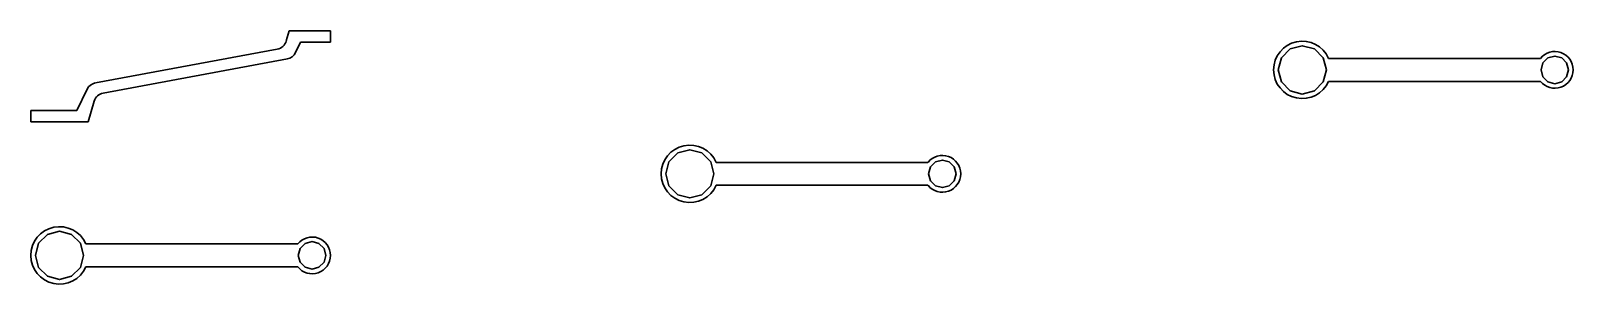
# Model space of a CAD drawing. Header units: millimetres. Extents: x 4 to 1347, y 25 to 246.
import ezdxf

# ---------------------------------------------------------------- set-up
doc = ezdxf.new("R2010")
doc.units = ezdxf.units.MM
doc.layers.add('contorno de linea', color=7, linetype='Continuous', lineweight=30)

msp = doc.modelspace()

# ---------------------------------------------------------------- linework, layer by layer
at = {"layer": 'contorno de linea'}
for p, q in [((228.8, 245.8), (226.3, 237)), ((264.8, 245.8), (228.8, 245.8)), ((264.8, 245.8), (264.8, 235.8)), ((60, 200.5), (218.5, 229.9)), ((238.8, 235.8), (234.4, 226.8)), ((264.8, 235.8), (238.8, 235.8)), ((66.8, 191.6), (227.3, 221.4)), ((1134.4, 221.8), (1319, 221.8)), ((1134.4, 201.8), (1319, 201.8)), ((43.8, 176.5), (52.8, 195)), ((3.8, 166.5), (3.8, 176.5)), ((3.8, 176.5), (43.8, 176.5)), ((53.8, 166.5), (59, 184.5)), ((3.8, 166.5), (53.8, 166.5)), ((600.8, 131.3), (785.4, 131.3)), ((600.8, 111.3), (785.4, 111.3)), ((51.7, 60.3), (236.3, 60.3)), ((51.7, 40.3), (236.3, 40.3))]:
    msp.add_line(p, q, dxfattribs=at)
for points in [[(1090.5, 211.8), (1093.3, 201.3), (1101, 193.6), (1111.5, 190.8), (1122, 193.6), (1129.6, 201.3), (1132.5, 211.8), (1129.6, 222.3), (1122, 230), (1111.5, 232.8), (1101, 230), (1093.3, 222.3)], [(1319.5, 211.8), (1321.1, 205.8), (1325.5, 201.4), (1331.5, 199.8), (1337.5, 201.4), (1341.8, 205.8), (1343.5, 211.8), (1341.8, 217.8), (1337.5, 222.2), (1331.5, 223.8), (1325.5, 222.2), (1321.1, 217.8)], [(556.9, 121.3), (559.7, 110.8), (567.4, 103.1), (577.9, 100.3), (588.4, 103.1), (596.1, 110.8), (598.9, 121.3), (596.1, 131.8), (588.4, 139.5), (577.9, 142.3), (567.4, 139.5), (559.7, 131.8)], [(785.9, 121.3), (787.5, 115.3), (791.9, 110.9), (797.9, 109.3), (803.9, 110.9), (808.3, 115.3), (809.9, 121.3), (808.3, 127.3), (803.9, 131.7), (797.9, 133.3), (791.9, 131.7), (787.5, 127.3)], [(7.8, 50.3), (10.6, 39.8), (18.3, 32.1), (28.8, 29.3), (39.3, 32.1), (47, 39.8), (49.8, 50.3), (47, 60.8), (39.3, 68.5), (28.8, 71.3), (18.3, 68.5), (10.6, 60.8)], [(236.8, 50.3), (238.4, 44.3), (242.8, 39.9), (248.8, 38.3), (254.8, 39.9), (259.2, 44.3), (260.8, 50.3), (259.2, 56.3), (254.8, 60.7), (248.8, 62.3), (242.8, 60.7), (238.4, 56.3)]]:
    msp.add_lwpolyline(points, close=True, dxfattribs=at)
for centre, radius, start, end in [((216.7, 239.7), 10, 280.5279, 344), ((1111.5, 211.8), 25, 23.5782, 336.4218), ((225.4, 231.2), 10, 280.5015, 334), ((1331.5, 211.8), 16, 218.6822, 141.3178), ((61.8, 190.6), 10, 100.5279, 154), ((68.6, 181.8), 10, 100.5015, 164), ((577.9, 121.3), 25, 23.5782, 336.4218), ((797.9, 121.3), 16, 218.6822, 141.3178), ((28.8, 50.3), 25, 23.5782, 336.4218), ((248.8, 50.3), 16, 218.6822, 141.3178)]:
    msp.add_arc(centre, radius, start, end, dxfattribs=at)

doc.saveas('drawing.dxf')
